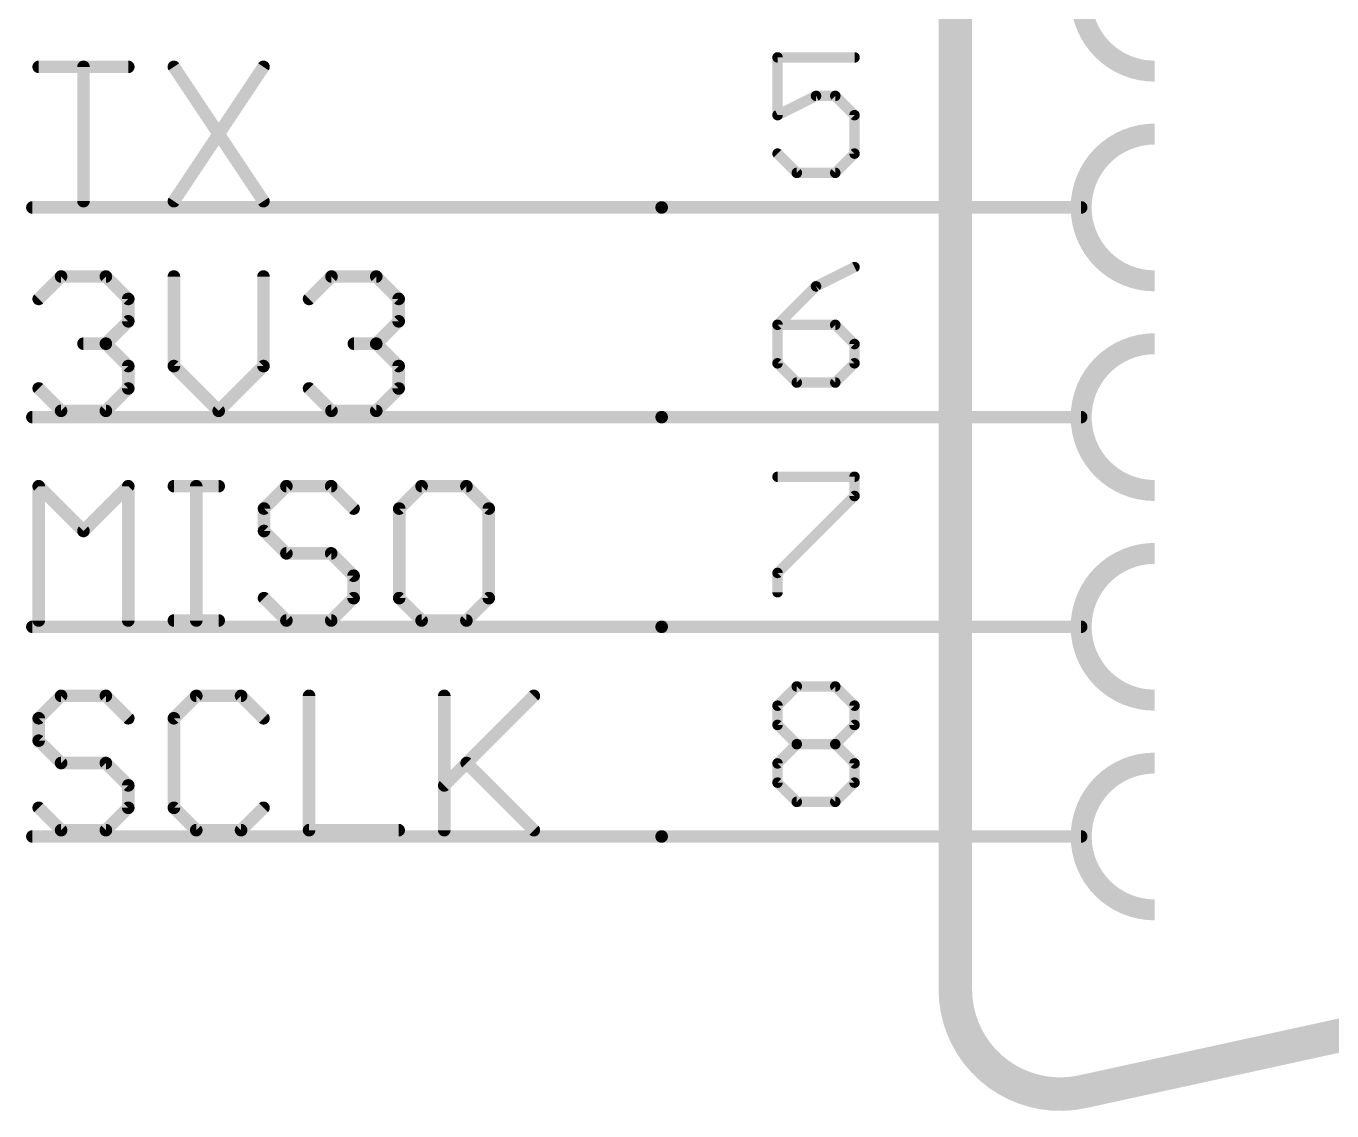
# Model space of a CAD drawing. Extents: x -31 to 132, y -51 to 79.
# Drawn here: x -28.02 to -12.2, y 47.48 to 60.62 of the extents above; entities that cross this region are included whole.
import ezdxf

# ---------------------------------------------------------------- set-up
doc = ezdxf.new("R2010")
doc.units = 0
for name, color, linetype in [('91', 82, 'CONTINUOUS'), ('94', 22, 'CONTINUOUS'), ('95', 253, 'CONTINUOUS')]:
    doc.layers.add(name, color=color, linetype=linetype)

msp = doc.modelspace()

# ---------------------------------------------------------------- linework, layer by layer
at = {"layer": '91', "const_width": 0.1524}
for points in [[(-20.32, 58.42), (-27.94, 58.42)], [(-27.94, 55.88), (-20.32, 55.88)], [(-27.94, 53.34), (-20.32, 53.34)], [(-27.94, 50.8), (-20.32, 50.8)]]:
    msp.add_lwpolyline(points, dxfattribs=at)
at = {"layer": '91', "const_width": 0.0762}
for points in [[(-27.94, 58.4581, 1), (-27.94, 58.3819)], [(-20.32, 58.3819, 1), (-20.32, 58.4581)], [(-27.94, 55.9181, 1), (-27.94, 55.8419)], [(-20.32, 55.8419, 1), (-20.32, 55.9181)], [(-27.94, 53.3781, 1), (-27.94, 53.3019)], [(-20.32, 53.3019, 1), (-20.32, 53.3781)], [(-27.94, 50.8381, 1), (-27.94, 50.7619)], [(-20.32, 50.7619, 1), (-20.32, 50.8381)]]:
    msp.add_lwpolyline(points, format="xyb", dxfattribs=at)
at = {"layer": '94'}
for points, const_width in [([(-16.764, 48.9488), (-16.764, 70.4312)], 0.4064), ([(-20.32, 58.42), (-15.24, 58.42)], 0.1524), ([(-20.32, 55.88), (-15.24, 55.88)], 0.1524), ([(-20.32, 53.34), (-15.24, 53.34)], 0.1524), ([(-20.32, 50.8), (-15.24, 50.8)], 0.1524), ([(-15.2226, 47.7082), (-9.6346, 48.9306)], 0.4064)]:
    msp.add_lwpolyline(points, dxfattribs=dict(at, const_width=const_width))
for points, const_width in [([(-14.351, 61.849, 1), (-14.351, 60.071)], 0.254), ([(-14.351, 59.309, 1), (-14.351, 57.531)], 0.254), ([(-20.32, 58.4581, 1), (-20.32, 58.3819)], 0.0762), ([(-15.24, 58.3819, 1), (-15.24, 58.4581)], 0.0762), ([(-14.351, 56.769, 1), (-14.351, 54.991)], 0.254), ([(-20.32, 55.9181, 1), (-20.32, 55.8419)], 0.0762), ([(-15.24, 55.8419, 1), (-15.24, 55.9181)], 0.0762), ([(-14.351, 54.229, 1), (-14.351, 52.451)], 0.254), ([(-20.32, 53.3781, 1), (-20.32, 53.3019)], 0.0762), ([(-15.24, 53.3019, 1), (-15.24, 53.3781)], 0.0762), ([(-14.351, 51.689, 1), (-14.351, 49.911)], 0.254), ([(-20.32, 50.8381, 1), (-20.32, 50.7619)], 0.0762), ([(-15.24, 50.7619, 1), (-15.24, 50.8381)], 0.0762), ([(-16.764, 48.9488, 0.4788), (-15.2226, 47.7081)], 0.4064), ([(-16.8656, 48.9488, 1), (-16.6624, 48.9488)], 0.2032), ([(-15.2443, 47.8075, 1), (-15.2009, 47.6089)], 0.2032)]:
    msp.add_lwpolyline(points, format="xyb", dxfattribs=dict(at, const_width=const_width))
at = {"layer": '95'}
for points, const_width in [([(-17.9845, 60.2373), (-18.9166, 60.2373)], 0.127), ([(-18.9166, 60.2373), (-18.9166, 59.5382)], 0.127), ([(-27.8638, 60.1232), (-26.7791, 60.1232)], 0.1524), ([(-27.3215, 58.4962), (-27.3215, 60.1232)], 0.1524), ([(-26.2266, 60.1232), (-25.142, 58.4962)], 0.1524), ([(-25.142, 60.1232), (-26.2266, 58.4962)], 0.1524), ([(-18.9166, 59.5382), (-18.4505, 59.7712)], 0.127), ([(-18.4505, 59.7712), (-18.2175, 59.7712)], 0.127), ([(-18.2175, 59.7712), (-17.9845, 59.5382)], 0.127), ([(-17.9845, 59.5382), (-17.9845, 59.0721)], 0.127), ([(-18.6835, 58.8391), (-18.9166, 59.0721)], 0.127), ([(-17.9845, 59.0721), (-18.2175, 58.8391)], 0.127), ([(-18.2175, 58.8391), (-18.6835, 58.8391)], 0.127), ([(-17.9845, 57.6973), (-18.4505, 57.4643)], 0.127), ([(-27.8638, 57.312), (-27.5926, 57.5832)], 0.1524), ([(-27.5926, 57.5832), (-27.0503, 57.5832)], 0.1524), ([(-27.0503, 57.5832), (-26.7791, 57.312)], 0.1524), ([(-26.2266, 57.5832), (-26.2266, 56.4985)], 0.1524), ([(-25.142, 56.4985), (-25.142, 57.5832)], 0.1524), ([(-24.5895, 57.312), (-24.3183, 57.5832)], 0.1524), ([(-24.3183, 57.5832), (-23.776, 57.5832)], 0.1524), ([(-23.776, 57.5832), (-23.5048, 57.312)], 0.1524), ([(-18.4505, 57.4643), (-18.9166, 56.9982)], 0.127), ([(-26.7791, 57.312), (-26.7791, 57.0409)], 0.1524), ([(-23.5048, 57.312), (-23.5048, 57.0409)], 0.1524), ([(-26.7791, 57.0409), (-27.0503, 56.7697)], 0.1524), ([(-23.5048, 57.0409), (-23.776, 56.7697)], 0.1524), ([(-18.9166, 56.9982), (-18.9166, 56.5321)], 0.127), ([(-18.2175, 56.9982), (-18.9166, 56.9982)], 0.127), ([(-17.9845, 56.7652), (-18.2175, 56.9982)], 0.127), ([(-27.0503, 56.7697), (-27.3215, 56.7697)], 0.1524), ([(-27.0503, 56.7697), (-26.7791, 56.4985)], 0.1524), ([(-23.776, 56.7697), (-24.0472, 56.7697)], 0.1524), ([(-23.776, 56.7697), (-23.5048, 56.4985)], 0.1524), ([(-17.9845, 56.5321), (-17.9845, 56.7652)], 0.127), ([(-26.7791, 56.4985), (-26.7791, 56.2274)], 0.1524), ([(-26.2266, 56.4985), (-25.6843, 55.9562)], 0.1524), ([(-25.6843, 55.9562), (-25.142, 56.4985)], 0.1524), ([(-23.5048, 56.4985), (-23.5048, 56.2274)], 0.1524), ([(-18.9166, 56.5321), (-18.6835, 56.2991)], 0.127), ([(-18.2175, 56.2991), (-17.9845, 56.5321)], 0.127), ([(-27.5926, 55.9562), (-27.8638, 56.2274)], 0.1524), ([(-26.7791, 56.2274), (-27.0503, 55.9562)], 0.1524), ([(-24.3183, 55.9562), (-24.5895, 56.2274)], 0.1524), ([(-23.5048, 56.2274), (-23.776, 55.9562)], 0.1524), ([(-18.6835, 56.2991), (-18.2175, 56.2991)], 0.127), ([(-27.0503, 55.9562), (-27.5926, 55.9562)], 0.1524), ([(-23.776, 55.9562), (-24.3183, 55.9562)], 0.1524), ([(-18.9166, 55.1573), (-17.9845, 55.1573)], 0.127), ([(-17.9845, 55.1573), (-17.9845, 54.9243)], 0.127), ([(-27.8638, 53.4162), (-27.8638, 55.0432)], 0.1524), ([(-27.8638, 55.0432), (-27.3215, 54.5009)], 0.1524), ([(-27.3215, 54.5009), (-26.7791, 55.0432)], 0.1524), ([(-26.7791, 55.0432), (-26.7791, 53.4162)], 0.1524), ([(-26.2266, 55.0432), (-25.6843, 55.0432)], 0.1524), ([(-25.9555, 53.4162), (-25.9555, 55.0432)], 0.1524), ([(-24.864, 55.0432), (-25.1352, 54.772)], 0.1524), ([(-24.3217, 55.0432), (-24.864, 55.0432)], 0.1524), ([(-24.0505, 54.772), (-24.3217, 55.0432)], 0.1524), ([(-23.2269, 55.0432), (-23.4981, 54.772)], 0.1524), ([(-22.6846, 55.0432), (-23.2269, 55.0432)], 0.1524), ([(-22.4134, 54.772), (-22.6846, 55.0432)], 0.1524), ([(-17.9845, 54.9243), (-18.9166, 53.9921)], 0.127), ([(-25.1352, 54.772), (-25.1352, 54.5009)], 0.1524), ([(-23.4981, 54.772), (-23.4981, 53.6874)], 0.1524), ([(-22.4134, 53.6874), (-22.4134, 54.772)], 0.1524), ([(-25.1352, 54.5009), (-24.864, 54.2297)], 0.1524), ([(-24.864, 54.2297), (-24.3217, 54.2297)], 0.1524), ([(-24.3217, 54.2297), (-24.0505, 53.9585)], 0.1524), ([(-24.0505, 53.9585), (-24.0505, 53.6874)], 0.1524), ([(-18.9166, 53.9921), (-18.9166, 53.7591)], 0.127), ([(-24.864, 53.4162), (-25.1352, 53.6874)], 0.1524), ([(-24.0505, 53.6874), (-24.3217, 53.4162)], 0.1524), ([(-23.4981, 53.6874), (-23.2269, 53.4162)], 0.1524), ([(-22.6846, 53.4162), (-22.4134, 53.6874)], 0.1524), ([(-26.2266, 53.4162), (-25.6843, 53.4162)], 0.1524), ([(-24.3217, 53.4162), (-24.864, 53.4162)], 0.1524), ([(-23.2269, 53.4162), (-22.6846, 53.4162)], 0.1524), ([(-18.9166, 52.3843), (-18.6835, 52.6173)], 0.127), ([(-18.6835, 52.6173), (-18.2175, 52.6173)], 0.127), ([(-18.2175, 52.6173), (-17.9845, 52.3843)], 0.127), ([(-27.5926, 52.5032), (-27.8638, 52.232)], 0.1524), ([(-27.0503, 52.5032), (-27.5926, 52.5032)], 0.1524), ([(-26.7791, 52.232), (-27.0503, 52.5032)], 0.1524), ([(-25.9555, 52.5032), (-26.2266, 52.232)], 0.1524), ([(-25.4132, 52.5032), (-25.9555, 52.5032)], 0.1524), ([(-25.142, 52.232), (-25.4132, 52.5032)], 0.1524), ([(-24.5895, 52.5032), (-24.5895, 50.8762)], 0.1524), ([(-22.9523, 52.5032), (-22.9523, 50.8762)], 0.1524), ([(-22.9523, 51.4185), (-21.8677, 52.5032)], 0.1524), ([(-18.9166, 52.1512), (-18.9166, 52.3843)], 0.127), ([(-17.9845, 52.3843), (-17.9845, 52.1512)], 0.127), ([(-27.8638, 52.232), (-27.8638, 51.9609)], 0.1524), ([(-26.2266, 52.232), (-26.2266, 51.1474)], 0.1524), ([(-18.6835, 51.9182), (-18.9166, 52.1512)], 0.127), ([(-17.9845, 52.1512), (-18.2175, 51.9182)], 0.127), ([(-27.8638, 51.9609), (-27.5926, 51.6897)], 0.1524), ([(-18.9166, 51.6852), (-18.6835, 51.9182)], 0.127), ([(-18.6835, 51.9182), (-18.2175, 51.9182)], 0.127), ([(-18.2175, 51.9182), (-17.9845, 51.6852)], 0.127), ([(-27.5926, 51.6897), (-27.0503, 51.6897)], 0.1524), ([(-27.0503, 51.6897), (-26.7791, 51.4185)], 0.1524), ([(-22.6812, 51.6897), (-21.8677, 50.8762)], 0.1524), ([(-18.9166, 51.4521), (-18.9166, 51.6852)], 0.127), ([(-17.9845, 51.6852), (-17.9845, 51.4521)], 0.127), ([(-26.7791, 51.4185), (-26.7791, 51.1474)], 0.1524), ([(-18.6835, 51.2191), (-18.9166, 51.4521)], 0.127), ([(-17.9845, 51.4521), (-18.2175, 51.2191)], 0.127), ([(-18.2175, 51.2191), (-18.6835, 51.2191)], 0.127), ([(-27.5926, 50.8762), (-27.8638, 51.1474)], 0.1524), ([(-26.7791, 51.1474), (-27.0503, 50.8762)], 0.1524), ([(-26.2266, 51.1474), (-25.9555, 50.8762)], 0.1524), ([(-25.4132, 50.8762), (-25.142, 51.1474)], 0.1524), ([(-27.0503, 50.8762), (-27.5926, 50.8762)], 0.1524), ([(-25.9555, 50.8762), (-25.4132, 50.8762)], 0.1524), ([(-24.5895, 50.8762), (-23.5048, 50.8762)], 0.1524)]:
    msp.add_lwpolyline(points, dxfattribs=dict(at, const_width=const_width))
for points, const_width in [([(-18.9166, 60.269, 1), (-18.9166, 60.2055)], 0.0635), ([(-18.8848, 60.2373, 1), (-18.9483, 60.2373)], 0.0635), ([(-17.9845, 60.2055, 1), (-17.9845, 60.269)], 0.0635), ([(-27.8638, 60.1613, 1), (-27.8638, 60.0851)], 0.0762), ([(-27.2834, 60.1232, 1), (-27.3596, 60.1232)], 0.0762), ([(-26.7791, 60.0851, 1), (-26.7791, 60.1613)], 0.0762), ([(-26.1949, 60.1443, 1), (-26.2583, 60.1021)], 0.0762), ([(-25.1103, 60.1021, 1), (-25.1737, 60.1443)], 0.0762), ([(-18.4505, 59.803, 1), (-18.4505, 59.7395)], 0.0635), ([(-18.4363, 59.7428, 1), (-18.4647, 59.7996)], 0.0635), ([(-18.195, 59.7937, 1), (-18.2399, 59.7488)], 0.0635), ([(-18.2175, 59.7395, 1), (-18.2175, 59.803)], 0.0635), ([(-18.9308, 59.5666, 1), (-18.9024, 59.5098)], 0.0635), ([(-18.9483, 59.5382, 1), (-18.8848, 59.5382)], 0.0635), ([(-17.9527, 59.5382, 1), (-18.0162, 59.5382)], 0.0635), ([(-18.0069, 59.5157, 1), (-17.962, 59.5606)], 0.0635), ([(-18.8941, 59.0946, 1), (-18.939, 59.0497)], 0.0635), ([(-18.0162, 59.0721, 1), (-17.9527, 59.0721)], 0.0635), ([(-17.962, 59.0497, 1), (-18.0069, 59.0946)], 0.0635), ([(-18.6835, 58.8709, 1), (-18.6835, 58.8073)], 0.0635), ([(-18.706, 58.8166, 1), (-18.6611, 58.8616)], 0.0635), ([(-18.2399, 58.8616, 1), (-18.195, 58.8166)], 0.0635), ([(-18.2175, 58.8073, 1), (-18.2175, 58.8709)], 0.0635), ([(-27.3596, 58.4962, 1), (-27.2834, 58.4962)], 0.0762), ([(-26.2583, 58.5173, 1), (-26.1949, 58.4751)], 0.0762), ([(-25.1737, 58.4751, 1), (-25.1103, 58.5173)], 0.0762), ([(-17.9703, 57.6689, 1), (-17.9986, 57.7257)], 0.0635), ([(-27.5926, 57.6213, 1), (-27.5926, 57.5451)], 0.0762), ([(-27.5657, 57.5562, 1), (-27.6196, 57.6101)], 0.0762), ([(-27.0234, 57.6101, 1), (-27.0772, 57.5562)], 0.0762), ([(-27.0503, 57.5451, 1), (-27.0503, 57.6213)], 0.0762), ([(-26.1885, 57.5832, 1), (-26.2647, 57.5832)], 0.0762), ([(-25.1039, 57.5832, 1), (-25.1801, 57.5832)], 0.0762), ([(-24.3183, 57.6213, 1), (-24.3183, 57.5451)], 0.0762), ([(-24.2914, 57.5562, 1), (-24.3453, 57.6101)], 0.0762), ([(-23.7491, 57.6101, 1), (-23.8029, 57.5562)], 0.0762), ([(-23.776, 57.5451, 1), (-23.776, 57.6213)], 0.0762), ([(-18.4647, 57.4927, 1), (-18.4363, 57.4359)], 0.0635), ([(-18.4281, 57.4418, 1), (-18.473, 57.4867)], 0.0635), ([(-27.8907, 57.339, 1), (-27.8369, 57.2851)], 0.0762), ([(-26.741, 57.312, 1), (-26.8172, 57.312)], 0.0762), ([(-26.8061, 57.2851, 1), (-26.7522, 57.339)], 0.0762), ([(-24.6164, 57.339, 1), (-24.5625, 57.2851)], 0.0762), ([(-23.4667, 57.312, 1), (-23.5429, 57.312)], 0.0762), ([(-23.5318, 57.2851, 1), (-23.4779, 57.339)], 0.0762), ([(-26.7522, 57.0139, 1), (-26.8061, 57.0678)], 0.0762), ([(-23.4779, 57.0139, 1), (-23.5318, 57.0678)], 0.0762), ([(-26.8172, 57.0409, 1), (-26.741, 57.0409)], 0.0762), ([(-23.5429, 57.0409, 1), (-23.4667, 57.0409)], 0.0762), ([(-18.8848, 56.9982, 1), (-18.9483, 56.9982)], 0.0635), ([(-18.9166, 57.0299, 1), (-18.9166, 56.9664)], 0.0635), ([(-18.939, 57.0206, 1), (-18.8941, 56.9757)], 0.0635), ([(-18.195, 57.0206, 1), (-18.2399, 56.9757)], 0.0635), ([(-18.2175, 56.9664, 1), (-18.2175, 57.0299)], 0.0635), ([(-27.3215, 56.8078, 1), (-27.3215, 56.7316)], 0.0762), ([(-27.0234, 56.7966, 1), (-27.0772, 56.7428)], 0.0762), ([(-27.0772, 56.7966, 1), (-27.0234, 56.7428)], 0.0762), ([(-27.0503, 56.7316, 1), (-27.0503, 56.8078)], 0.0762), ([(-24.0472, 56.8078, 1), (-24.0472, 56.7316)], 0.0762), ([(-23.7491, 56.7966, 1), (-23.8029, 56.7428)], 0.0762), ([(-23.8029, 56.7966, 1), (-23.7491, 56.7428)], 0.0762), ([(-23.776, 56.7316, 1), (-23.776, 56.8078)], 0.0762), ([(-17.9527, 56.7652, 1), (-18.0162, 56.7652)], 0.0635), ([(-18.0069, 56.7427, 1), (-17.962, 56.7876)], 0.0635), ([(-26.741, 56.4985, 1), (-26.8172, 56.4985)], 0.0762), ([(-26.8061, 56.4716, 1), (-26.7522, 56.5255)], 0.0762), ([(-26.1997, 56.5255, 1), (-26.2536, 56.4716)], 0.0762), ([(-26.2647, 56.4985, 1), (-26.1885, 56.4985)], 0.0762), ([(-25.1801, 56.4985, 1), (-25.1039, 56.4985)], 0.0762), ([(-25.115, 56.4716, 1), (-25.1689, 56.5255)], 0.0762), ([(-23.4667, 56.4985, 1), (-23.5429, 56.4985)], 0.0762), ([(-23.5318, 56.4716, 1), (-23.4779, 56.5255)], 0.0762), ([(-18.9483, 56.5321, 1), (-18.8848, 56.5321)], 0.0635), ([(-18.8941, 56.5546, 1), (-18.939, 56.5097)], 0.0635), ([(-18.0162, 56.5321, 1), (-17.9527, 56.5321)], 0.0635), ([(-17.962, 56.5097, 1), (-18.0069, 56.5546)], 0.0635), ([(-27.8369, 56.2543, 1), (-27.8907, 56.2004)], 0.0762), ([(-26.7522, 56.2004, 1), (-26.8061, 56.2543)], 0.0762), ([(-24.5625, 56.2543, 1), (-24.6164, 56.2004)], 0.0762), ([(-23.4779, 56.2004, 1), (-23.5318, 56.2543)], 0.0762), ([(-18.6835, 56.3309, 1), (-18.6835, 56.2674)], 0.0635), ([(-18.706, 56.2766, 1), (-18.6611, 56.3216)], 0.0635), ([(-18.2399, 56.3216, 1), (-18.195, 56.2766)], 0.0635), ([(-18.2175, 56.2674, 1), (-18.2175, 56.3309)], 0.0635), ([(-26.8172, 56.2274, 1), (-26.741, 56.2274)], 0.0762), ([(-23.5429, 56.2274, 1), (-23.4667, 56.2274)], 0.0762), ([(-27.5926, 55.9943, 1), (-27.5926, 55.9181)], 0.0762), ([(-27.6196, 55.9293, 1), (-27.5657, 55.9831)], 0.0762), ([(-27.0772, 55.9831, 1), (-27.0234, 55.9293)], 0.0762), ([(-27.0503, 55.9181, 1), (-27.0503, 55.9943)], 0.0762), ([(-25.7113, 55.9831, 1), (-25.6574, 55.9293)], 0.0762), ([(-25.7113, 55.9293, 1), (-25.6574, 55.9831)], 0.0762), ([(-24.3183, 55.9943, 1), (-24.3183, 55.9181)], 0.0762), ([(-24.3453, 55.9293, 1), (-24.2914, 55.9831)], 0.0762), ([(-23.8029, 55.9831, 1), (-23.7491, 55.9293)], 0.0762), ([(-23.776, 55.9181, 1), (-23.776, 55.9943)], 0.0762), ([(-18.9166, 55.189, 1), (-18.9166, 55.1255)], 0.0635), ([(-17.9527, 55.1573, 1), (-18.0162, 55.1573)], 0.0635), ([(-17.9845, 55.1255, 1), (-17.9845, 55.189)], 0.0635), ([(-27.8257, 55.0432, 1), (-27.9019, 55.0432)], 0.0762), ([(-27.8369, 55.0701, 1), (-27.8907, 55.0162)], 0.0762), ([(-26.741, 55.0432, 1), (-26.8172, 55.0432)], 0.0762), ([(-26.7522, 55.0162, 1), (-26.8061, 55.0701)], 0.0762), ([(-26.2266, 55.0813, 1), (-26.2266, 55.0051)], 0.0762), ([(-25.9174, 55.0432, 1), (-25.9936, 55.0432)], 0.0762), ([(-25.6843, 55.0051, 1), (-25.6843, 55.0813)], 0.0762), ([(-24.864, 55.0813, 1), (-24.864, 55.0051)], 0.0762), ([(-24.8371, 55.0162, 1), (-24.891, 55.0701)], 0.0762), ([(-24.2948, 55.0701, 1), (-24.3487, 55.0162)], 0.0762), ([(-24.3217, 55.0051, 1), (-24.3217, 55.0813)], 0.0762), ([(-23.2269, 55.0813, 1), (-23.2269, 55.0051)], 0.0762), ([(-23.1999, 55.0162, 1), (-23.2538, 55.0701)], 0.0762), ([(-22.6576, 55.0701, 1), (-22.7115, 55.0162)], 0.0762), ([(-22.6846, 55.0051, 1), (-22.6846, 55.0813)], 0.0762), ([(-18.0162, 54.9243, 1), (-17.9527, 54.9243)], 0.0635), ([(-17.962, 54.9018, 1), (-18.0069, 54.9467)], 0.0635), ([(-25.0971, 54.772, 1), (-25.1733, 54.772)], 0.0762), ([(-25.1621, 54.799, 1), (-25.1083, 54.7451)], 0.0762), ([(-24.0775, 54.7451, 1), (-24.0236, 54.799)], 0.0762), ([(-23.46, 54.772, 1), (-23.5362, 54.772)], 0.0762), ([(-23.525, 54.799, 1), (-23.4711, 54.7451)], 0.0762), ([(-22.3753, 54.772, 1), (-22.4515, 54.772)], 0.0762), ([(-22.4403, 54.7451, 1), (-22.3865, 54.799)], 0.0762), ([(-27.3484, 54.5278, 1), (-27.2945, 54.4739)], 0.0762), ([(-27.3484, 54.4739, 1), (-27.2945, 54.5278)], 0.0762), ([(-25.1083, 54.5278, 1), (-25.1621, 54.4739)], 0.0762), ([(-25.1733, 54.5009, 1), (-25.0971, 54.5009)], 0.0762), ([(-24.864, 54.2678, 1), (-24.864, 54.1916)], 0.0762), ([(-24.891, 54.2028, 1), (-24.8371, 54.2566)], 0.0762), ([(-24.2948, 54.2566, 1), (-24.3487, 54.2028)], 0.0762), ([(-24.3217, 54.1916, 1), (-24.3217, 54.2678)], 0.0762), ([(-24.0124, 53.9585, 1), (-24.0886, 53.9585)], 0.0762), ([(-24.0775, 53.9316, 1), (-24.0236, 53.9855)], 0.0762), ([(-18.8848, 53.9921, 1), (-18.9483, 53.9921)], 0.0635), ([(-18.939, 54.0146, 1), (-18.8941, 53.9697)], 0.0635), ([(-25.1083, 53.7143, 1), (-25.1621, 53.6604)], 0.0762), ([(-24.0236, 53.6604, 1), (-24.0775, 53.7143)], 0.0762), ([(-23.4711, 53.7143, 1), (-23.525, 53.6604)], 0.0762), ([(-22.3865, 53.6604, 1), (-22.4403, 53.7143)], 0.0762), ([(-18.9483, 53.7591, 1), (-18.8848, 53.7591)], 0.0635), ([(-24.0886, 53.6874, 1), (-24.0124, 53.6874)], 0.0762), ([(-23.5362, 53.6874, 1), (-23.46, 53.6874)], 0.0762), ([(-22.4515, 53.6874, 1), (-22.3753, 53.6874)], 0.0762), ([(-27.9019, 53.4162, 1), (-27.8257, 53.4162)], 0.0762), ([(-26.8172, 53.4162, 1), (-26.741, 53.4162)], 0.0762), ([(-26.2266, 53.4543, 1), (-26.2266, 53.3781)], 0.0762), ([(-25.9936, 53.4162, 1), (-25.9174, 53.4162)], 0.0762), ([(-25.6843, 53.3781, 1), (-25.6843, 53.4543)], 0.0762), ([(-24.864, 53.4543, 1), (-24.864, 53.3781)], 0.0762), ([(-24.891, 53.3893, 1), (-24.8371, 53.4431)], 0.0762), ([(-24.3487, 53.4431, 1), (-24.2948, 53.3893)], 0.0762), ([(-24.3217, 53.3781, 1), (-24.3217, 53.4543)], 0.0762), ([(-23.2269, 53.4543, 1), (-23.2269, 53.3781)], 0.0762), ([(-23.2538, 53.3893, 1), (-23.1999, 53.4431)], 0.0762), ([(-22.7115, 53.4431, 1), (-22.6576, 53.3893)], 0.0762), ([(-22.6846, 53.3781, 1), (-22.6846, 53.4543)], 0.0762), ([(-18.6835, 52.649, 1), (-18.6835, 52.5855)], 0.0635), ([(-18.6611, 52.5948, 1), (-18.706, 52.6397)], 0.0635), ([(-18.195, 52.6397, 1), (-18.2399, 52.5948)], 0.0635), ([(-18.2175, 52.5855, 1), (-18.2175, 52.649)], 0.0635), ([(-27.5926, 52.5413, 1), (-27.5926, 52.4651)], 0.0762), ([(-27.5657, 52.4762, 1), (-27.6196, 52.5301)], 0.0762), ([(-27.0234, 52.5301, 1), (-27.0772, 52.4762)], 0.0762), ([(-27.0503, 52.4651, 1), (-27.0503, 52.5413)], 0.0762), ([(-25.9555, 52.5413, 1), (-25.9555, 52.4651)], 0.0762), ([(-25.9285, 52.4762, 1), (-25.9824, 52.5301)], 0.0762), ([(-25.3862, 52.5301, 1), (-25.4401, 52.4762)], 0.0762), ([(-25.4132, 52.4651, 1), (-25.4132, 52.5413)], 0.0762), ([(-24.5514, 52.5032, 1), (-24.6276, 52.5032)], 0.0762), ([(-22.9142, 52.5032, 1), (-22.9904, 52.5032)], 0.0762), ([(-21.8407, 52.4762, 1), (-21.8946, 52.5301)], 0.0762), ([(-18.8848, 52.3843, 1), (-18.9483, 52.3843)], 0.0635), ([(-18.939, 52.4067, 1), (-18.8941, 52.3618)], 0.0635), ([(-17.9527, 52.3843, 1), (-18.0162, 52.3843)], 0.0635), ([(-18.0069, 52.3618, 1), (-17.962, 52.4067)], 0.0635), ([(-27.8257, 52.232, 1), (-27.9019, 52.232)], 0.0762), ([(-27.8907, 52.259, 1), (-27.8369, 52.2051)], 0.0762), ([(-26.8061, 52.2051, 1), (-26.7522, 52.259)], 0.0762), ([(-26.2536, 52.259, 1), (-26.1997, 52.2051)], 0.0762), ([(-26.1885, 52.232, 1), (-26.2647, 52.232)], 0.0762), ([(-25.1689, 52.2051, 1), (-25.115, 52.259)], 0.0762), ([(-18.9483, 52.1512, 1), (-18.8848, 52.1512)], 0.0635), ([(-18.8941, 52.1737, 1), (-18.939, 52.1288)], 0.0635), ([(-18.0162, 52.1512, 1), (-17.9527, 52.1512)], 0.0635), ([(-17.962, 52.1288, 1), (-18.0069, 52.1737)], 0.0635), ([(-27.8369, 51.9878, 1), (-27.8907, 51.9339)], 0.0762), ([(-27.9019, 51.9609, 1), (-27.8257, 51.9609)], 0.0762), ([(-18.6835, 51.9499, 1), (-18.6835, 51.8864)], 0.0635), ([(-18.706, 51.8957, 1), (-18.6611, 51.9406)], 0.0635), ([(-18.6611, 51.8957, 1), (-18.706, 51.9406)], 0.0635), ([(-18.195, 51.9406, 1), (-18.2399, 51.8957)], 0.0635), ([(-18.2399, 51.9406, 1), (-18.195, 51.8957)], 0.0635), ([(-18.2175, 51.8864, 1), (-18.2175, 51.9499)], 0.0635), ([(-27.5926, 51.7278, 1), (-27.5926, 51.6516)], 0.0762), ([(-27.6196, 51.6628, 1), (-27.5657, 51.7166)], 0.0762), ([(-27.0234, 51.7166, 1), (-27.0772, 51.6628)], 0.0762), ([(-27.0503, 51.6516, 1), (-27.0503, 51.7278)], 0.0762), ([(-22.6542, 51.7166, 1), (-22.7081, 51.6628)], 0.0762), ([(-18.8848, 51.6852, 1), (-18.9483, 51.6852)], 0.0635), ([(-18.939, 51.7076, 1), (-18.8941, 51.6627)], 0.0635), ([(-17.9527, 51.6852, 1), (-18.0162, 51.6852)], 0.0635), ([(-18.0069, 51.6627, 1), (-17.962, 51.7076)], 0.0635), ([(-26.741, 51.4185, 1), (-26.8172, 51.4185)], 0.0762), ([(-26.8061, 51.3916, 1), (-26.7522, 51.4455)], 0.0762), ([(-22.9793, 51.4455, 1), (-22.9254, 51.3916)], 0.0762), ([(-18.9483, 51.4521, 1), (-18.8848, 51.4521)], 0.0635), ([(-18.8941, 51.4746, 1), (-18.939, 51.4297)], 0.0635), ([(-18.0162, 51.4521, 1), (-17.9527, 51.4521)], 0.0635), ([(-17.962, 51.4297, 1), (-18.0069, 51.4746)], 0.0635), ([(-18.6835, 51.2509, 1), (-18.6835, 51.1874)], 0.0635), ([(-18.706, 51.1966, 1), (-18.6611, 51.2416)], 0.0635), ([(-18.2399, 51.2416, 1), (-18.195, 51.1966)], 0.0635), ([(-18.2175, 51.1874, 1), (-18.2175, 51.2509)], 0.0635), ([(-27.8369, 51.1743, 1), (-27.8907, 51.1204)], 0.0762), ([(-26.8172, 51.1474, 1), (-26.741, 51.1474)], 0.0762), ([(-26.7522, 51.1204, 1), (-26.8061, 51.1743)], 0.0762), ([(-26.1997, 51.1743, 1), (-26.2536, 51.1204)], 0.0762), ([(-26.2647, 51.1474, 1), (-26.1885, 51.1474)], 0.0762), ([(-25.115, 51.1204, 1), (-25.1689, 51.1743)], 0.0762), ([(-27.5926, 50.9143, 1), (-27.5926, 50.8381)], 0.0762), ([(-27.6196, 50.8493, 1), (-27.5657, 50.9031)], 0.0762), ([(-27.0772, 50.9031, 1), (-27.0234, 50.8493)], 0.0762), ([(-27.0503, 50.8381, 1), (-27.0503, 50.9143)], 0.0762), ([(-25.9555, 50.9143, 1), (-25.9555, 50.8381)], 0.0762), ([(-25.9824, 50.8493, 1), (-25.9285, 50.9031)], 0.0762), ([(-25.4401, 50.9031, 1), (-25.3862, 50.8493)], 0.0762), ([(-25.4132, 50.8381, 1), (-25.4132, 50.9143)], 0.0762), ([(-24.5895, 50.9143, 1), (-24.5895, 50.8381)], 0.0762), ([(-23.5048, 50.8381, 1), (-23.5048, 50.9143)], 0.0762), ([(-21.8946, 50.8493, 1), (-21.8407, 50.9031)], 0.0762), ([(-24.6276, 50.8762, 1), (-24.5514, 50.8762)], 0.0762), ([(-22.9904, 50.8762, 1), (-22.9142, 50.8762)], 0.0762)]:
    msp.add_lwpolyline(points, format="xyb", dxfattribs=dict(at, const_width=const_width))

doc.saveas('drawing.dxf')
